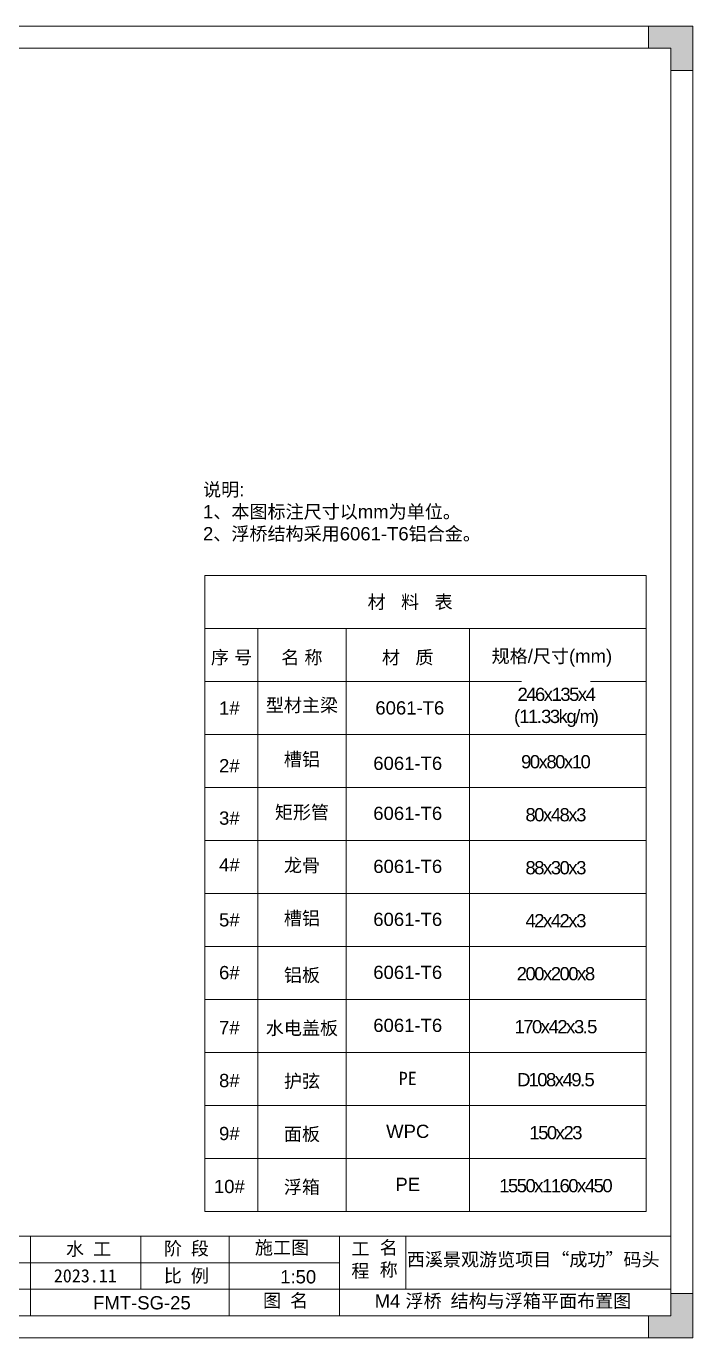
# Model space of a CAD drawing. Header units: millimetres. Extents: x 4 to 2106212, y -117026 to 198097.
# Drawn here: x 2026784 to 2034333, y 175267 to 190117 of the extents above; entities that cross this region are included whole.
import ezdxf

# ---------------------------------------------------------------- set-up
doc = ezdxf.new("R2010")
doc.units = ezdxf.units.MM
doc.layers.add('图框', color=7, linetype='Continuous', lineweight=13)
doc.layers.add('文本', color=3, linetype='Continuous', lineweight=13)
doc.styles.add('Arial', font='arial.ttf')
doc.styles.get("Standard").update_dxf_attribs({"font": 'arial.ttf'})

# ---------------------------------------------------------------- blocks, each defined once
blk = doc.blocks.new('GW-TK')
at = {"layer": '图框', "linetype": 'Continuous', "lineweight": 0}
h = blk.add_hatch(color=256, dxfattribs=at)
h.dxf.hatch_style = 1
h.paths.add_polyline_path([(927593.55, 464715.01), (927593.55, 464710.01), (927598.55, 464710.01), (927598.55, 464705.01), (927603.55, 464705.01), (927603.55, 464715.01)])
h = blk.add_hatch(color=256, dxfattribs=at)
h.dxf.hatch_style = 1
h.paths.add_polyline_path([(927603.55, 464418.01), (927603.55, 464428.01), (927598.55, 464428.01), (927598.55, 464423.01), (927593.55, 464423.01), (927593.55, 464418.01)])
at = {"layer": '图框', "linetype": 'Continuous'}
for p, q in [((927453.55, 464441.02), (927453.55, 464423.01)), ((927478.55, 464441.02), (927478.55, 464429.01)), ((927498.55, 464441.02), (927498.55, 464423.01)), ((927523.55, 464441.02), (927523.55, 464423.01)), ((927538.55, 464441.02), (927538.55, 464429.01)), ((927383.55, 464435.01), (927523.55, 464435.01)), ((927383.55, 464429.01), (927598.55, 464429.01))]:
    blk.add_line(p, q, dxfattribs=at)
at = {"layer": '图框'}
for points in [[(927183.55, 464715.01), (927603.55, 464715.01), (927603.55, 464418.01), (927183.55, 464418.01)], [(927188.55, 464710.01), (927598.55, 464710.01), (927598.55, 464423.01), (927188.55, 464423.01)]]:
    blk.add_lwpolyline(points, close=True, dxfattribs=at)
at = {"layer": '图框', "linetype": 'Continuous', "lineweight": 0}
for points in [[(927598.55, 464705.01), (927598.55, 464710.01), (927593.55, 464710.01), (927593.55, 464715.01), (927603.55, 464715.01), (927603.55, 464705.01)], [(927598.55, 464428.01), (927598.55, 464423.01), (927593.55, 464423.01), (927593.55, 464418.01), (927603.55, 464418.01), (927603.55, 464428.01)]]:
    blk.add_lwpolyline(points, close=True, dxfattribs=at)
at = {"layer": '图框', "linetype": 'Continuous'}
blk.add_lwpolyline([(927383.55, 464441.02), (927598.55, 464441.02)], dxfattribs=at)
at = {"layer": '图框', "color": 3, "linetype": 'Continuous', "char_height": 3, "attachment_point": 1}
for s, width, insert in [('\\pt9;{\\fSimSun|b0|i0|c134|p2;施工图}', 18.6303, (927504.36, 464439.94)), ('{\\fSimSun|b0|i0|c134|p2;水 工}', 11.224, (927461.55, 464439.63)), ('\\pt9;{\\fSimSun|b0|i0|c134|p2;西溪景观游览项目“成功”码头}', 60.0149, (927538.77, 464437.24)), ('{\\fSimSun|b0|i0|c134|p2;2023.11}', 11.224, (927458.8, 464433.55))]:
    blk.add_mtext_dynamic_manual_height_columns(s, width=width, gutter_width=17.5, heights=[0], dxfattribs=dict(at, insert=insert))
at = {"layer": '图框', "linetype": 'Continuous', "char_height": 3, "attachment_point": 1}
for s, width, insert in [('{\\fSimSun|b0|i0|c134|p2;名 称}', 5.2119, (927532.62, 464439.93)), ('{\\fSimSun|b0|i0|c134|p2;阶 段}', 17.4775, (927483.73, 464439.73)), ('{\\fSimSun|b0|i0|c134|p2;工 程}', 5.2119, (927526.21, 464439.66)), ('{\\fSimSun|b0|i0|c134|p2;比 例}', 10.9146, (927483.71, 464433.55)), ('{\\fSimSun|b0|i0|c134|p2;图 名}', 12.066, (927506.19, 464427.94))]:
    blk.add_mtext_dynamic_manual_height_columns(s, width=width, gutter_width=17.5, heights=[0], dxfattribs=dict(at, insert=insert))

msp = doc.modelspace()

# ---------------------------------------------------------------- linework, layer by layer
at = {"layer": '文本'}
for p, q in [((2028805.865, 183898.006), (2028805.865, 176698.0257)), ((2028805.865, 183898.006), (2033805.7997, 183898.006)), ((2033805.7997, 183898.006), (2033805.7997, 176698.0257)), ((2028805.865, 183298.0257), (2033805.7997, 183298.0257)), ((2029405.8388, 183298.0257), (2029405.8388, 176698.0257)), ((2030405.8128, 183298.0257), (2030405.8128, 176698.0257)), ((2031805.7895, 183298.0257), (2031805.7895, 176698.0257)), ((2033805.7997, 183298.0257), (2033805.7997, 176698.0257)), ((2033805.7997, 183298.0257), (2033805.7997, 176698.0257)), ((2033805.7997, 183298.0257), (2033805.7997, 176698.0257)), ((2028805.865, 182698.0257), (2033805.7997, 182698.0257)), ((2028805.865, 182098.0257), (2033805.7997, 182098.0257)), ((2028805.865, 181498.0257), (2033805.7997, 181498.0257)), ((2028805.865, 180898.0257), (2033805.7997, 180898.0257)), ((2028805.865, 180298.0257), (2033805.7997, 180298.0257)), ((2028805.865, 179698.0257), (2033805.7997, 179698.0257)), ((2028805.865, 179098.0257), (2033805.7997, 179098.0257)), ((2028805.865, 178498.0257), (2033805.7997, 178498.0257)), ((2028805.865, 177898.0257), (2033805.7997, 177898.0257)), ((2028805.865, 177298.0257), (2033805.7997, 177298.0257)), ((2028805.865, 176698.0257), (2033805.7997, 176698.0257))]:
    msp.add_line(p, q, dxfattribs=at)

# ---------------------------------------------------------------- block references
at = {"xscale": 50, "yscale": 50, "zscale": 50}
msp.add_blockref('GW-TK', (-44345844.3452, -23045633.3238), dxfattribs=at)

# ---------------------------------------------------------------- texts
at = {"layer": '文本', "insert": (2028786.0098, 184945.9148), "char_height": 150, "attachment_point": 1, "style": 'Arial'}
msp.add_mtext_dynamic_manual_height_columns('{\\fSimSun|b0|i0|c134|p2;说明}:\\P1{\\fSimSun|b0|i0|c134|p2;、本图标注尺寸以}mm{\\fSimSun|b0|i0|c134|p2;为单位。\\P}2{\\fSimSun|b0|i0|c134|p2;、浮桥结构采用}6061-T6{\\fSimSun|b0|i0|c134|p2;铝合金。}', width=4070.735014, gutter_width=12.5, heights=[0], dxfattribs=at)
at = {"layer": '文本', "char_height": 150, "attachment_point": 5, "style": 'Arial'}
for s, insert in [(' 材   料   表 ', (2031102.6394, 183590.5067)), ('序 号', (2029109.097, 182962.4473)), ('名 称', (2029905.3782, 182962.4473)), ('材   质', (2031103.5275, 182962.4473)), ('规格/尺寸(mm)', (2032737.2059, 182962.4473)), ('型材主梁', (2029906.3307, 182421.6215)), ('1#', (2029084.0819, 182397.449)), ('6061-T6', (2031128.0097, 182398.0399)), ('槽铝', (2029906.3307, 181808.6054)), ('2#', (2029084.0819, 181743.8311)), ('6061-T6', (2031104.4806, 181770.4426)), ('3#', (2029084.0819, 181150.2136)), ('{\\fSimSun|b0|i0|c134|p2;矩形管}', (2029906.3307, 181208.6054)), ('6061-T6', (2031104.4806, 181203.7675)), ('4#', (2029084.0819, 180622.2139)), ('龙骨', (2029906.3307, 180608.6054)), ('6061-T6', (2031104.4806, 180603.7675)), ('5#', (2029084.0819, 179998.5026)), ('槽铝', (2029906.3307, 180008.6054)), ('6061-T6', (2031104.4806, 180003.7675)), ('6#', (2029084.0819, 179401.0825)), ('铝板', (2029906.3307, 179365.0657)), ('6061-T6', (2031104.4806, 179403.7675)), ('7#', (2029084.0819, 178778.981)), ('{\\fSimSun|b0|i0|c134|p2;水电盖板}', (2029906.3307, 178765.0657)), ('6061-T6', (2031104.4806, 178803.7675)), ('8#', (2029084.0819, 178178.981)), ('护弦', (2029906.3307, 178165.0657)), ('{\\fSimSun|b0|i0|c134|p2;PE}', (2031104.4806, 178203.7675)), ('9#', (2029084.0819, 177578.981)), ('面板', (2029906.3307, 177565.0657)), ('WPC', (2031104.4806, 177603.7675)), ('10#', (2029084.0819, 176978.981)), ('浮箱', (2029906.3307, 176965.0657)), ('PE', (2031104.4806, 177003.7675))]:
    msp.add_mtext(s, dxfattribs=dict(at, insert=insert))
at = {"layer": '文本', "color": 6}
note = msp.add_mtext_dynamic_manual_height_columns('{\\C256;1:50\\P}', width=120, gutter_width=0, heights=[124.0928, 0], dxfattribs=dict(at, insert=(2029540.0604, 176032.665), char_height=150, attachment_point=1, style='Arial'))
note = msp.add_mtext_dynamic_manual_height_columns('{\\C256;FMT-SG-25\\P}', width=120, gutter_width=0, heights=[124.0928, 0], dxfattribs=dict(at, insert=(2027420.7358, 175738.3364), char_height=150, attachment_point=1, style='Arial'))
at = {"layer": '文本', "color": 6, "insert": (2030729.9307, 175759.4224), "char_height": 150, "attachment_point": 1, "style": 'Arial'}
msp.add_mtext_dynamic_manual_height_columns('M4 {\\fSimSun|b0|i0|c134|p2;浮桥 结构与浮箱平面布置图}', width=3958.058362, gutter_width=18.75, heights=[0], dxfattribs=at)

# ---------------------------------------------------------------- next in the draw order: texts
at = {"layer": '文本', "char_height": 150, "attachment_point": 5, "style": 'Arial', "bg_fill": 2}
for s, insert, width in [('{\\T0.85;246x135x4 (11.33kg/m) }', (2032783.3996, 182405.2126), 628.473709), ('{\\T0.85;42x42x3}', (2032774.4109, 179988.4795), 445.612602)]:
    msp.add_mtext(s, dxfattribs=dict(at, insert=insert, width=width))
for s, insert in [('{\\T0.85;90x80x10}', (2032774.4109, 181788.4795)), ('{\\T0.85;80x48x3}', (2032774.4109, 181188.4795)), ('{\\T0.85;88x30x3}', (2032774.4109, 180588.4795)), ('{\\T0.85;200x200x8}', (2032774.4109, 179388.4795)), ('{\\T0.85;170x42x3.5}', (2032774.4109, 178788.4795)), ('{\\T0.85;D108x49.5}', (2032774.4109, 178188.4795)), ('{\\T0.85;150x23}', (2032774.4109, 177588.4795)), ('{\\T0.85;1550x1160x450}', (2032774.4109, 176988.4795))]:
    msp.add_mtext(s, dxfattribs=dict(at, insert=insert))

doc.saveas('drawing.dxf')
